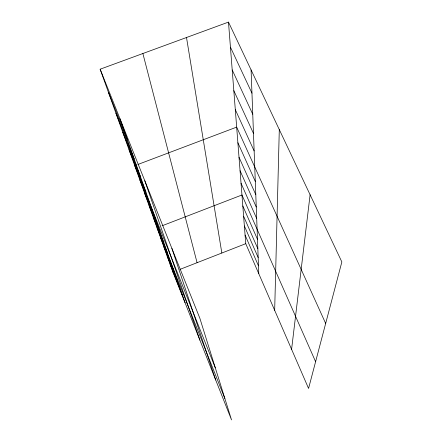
<?xml version="1.0" encoding="UTF-8"?>
<svg xmlns="http://www.w3.org/2000/svg" width="442" height="442" viewBox="0 0 442 442"><rect width="100%" height="100%" fill="white"/><g stroke="black" fill="none" stroke-linecap="round" stroke-linejoin="round"><path stroke-width="0.66" d="M274.675 310.328L279.294 129.594M291.593 349.318L310.102 194.767M228.481 22.1L245.752 243.68L308.566 388.441L341.854 261.935L228.481 22.1L100.146 69.201L199.85 318.246L231.531 419.9L172.921 272.134L174.192 271.637M179.916 269.399L245.752 243.68M158.286 227.243L157.004 227.74L224.868 398.524M162.131 225.763L241.956 194.988L315.605 361.694M136.661 164.943L134.744 165.667L215.309 367.843M137.937 164.457L236.669 127.119L325.666 323.45M230.437 47.172L251.962 93.179M232.21 69.93L252.758 114.251M233.829 90.676L253.481 133.418M235.31 109.671L254.144 150.937M237.884 142.749L255.294 181.38M239.017 157.242L255.796 194.684M240.067 170.711L256.261 207.038M241.045 183.264L256.697 218.536M242.813 205.972L257.482 239.299M243.619 216.271L257.835 248.708M244.371 225.956L258.167 257.542M245.083 235.072L258.482 265.857M108.423 92.279L127.467 139.899M115.926 113.202L134.224 158.998M122.76 132.252L140.363 176.352M129.009 149.672L145.965 192.193M139.876 179.982L155.689 219.685M144.633 193.242L159.932 231.685M149.048 205.558L163.866 242.818M153.159 217.028L167.529 253.178M160.595 237.757L174.142 271.858M163.965 247.155L177.132 280.316M167.131 255.984L179.938 288.256M170.109 264.294L182.579 295.72M100.146 69.201L172.921 272.134M119.997 118.787L185.071 302.759M144.794 180.723L199.9 340.147M171.894 248.415L215.685 379.954M142.877 53.515L197.077 262.697M186.507 37.504L221.84 253.023M251.084 69.913L258.78 273.692"/></g></svg>
